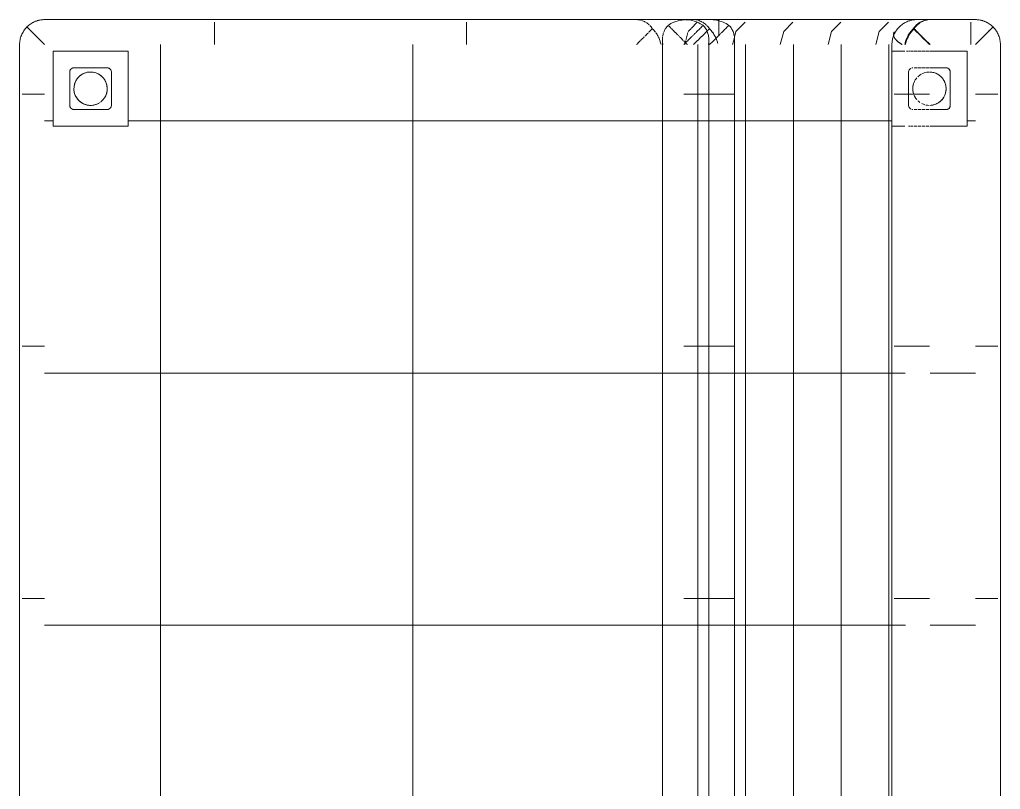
# Model space of a CAD drawing. Header units: inches. Extents: x 11834 to 13024, y -8101 to -6934.
# Drawn here: x 12360.22 to 12389.61, y -7332.76 to -7309.7 of the extents above; entities that cross this region are included whole.
import ezdxf

# ---------------------------------------------------------------- set-up
doc = ezdxf.new("R2010")
doc.units = ezdxf.units.IN
doc.header["$MEASUREMENT"] = 0
doc.layers.add('I-FURN', color=30, linetype='Continuous', lineweight=9)
pattern_1 = [(270, (7274.035, 12374.912), (7.554, 5e-16), []), (0, (7274.035, 12374.912), (0, 7.554), [])]

# ---------------------------------------------------------------- blocks, each defined once
blk = doc.blocks.new('FP_1_230-FIRST FLOOR POWER _ SIGNAL')
at = {"layer": 'I-FURN'}
for p, q in [((23.586, -11.443), (0.785, -11.443)), ((6.992, -11.802), (6.992, -11.511)), ((14.547, -11.802), (14.547, -11.511)), ((22.101, -11.802), (22.101, -11.511))]:
    blk.add_line(p, q, dxfattribs=at)
blk = doc.blocks.new('FP_1_231-FIRST FLOOR POWER _ SIGNAL')
at = {"layer": 'I-FURN'}
for p, q in [((6.992, -11.943), (6.992, -11.802)), ((6.992, -12.219), (6.992, -11.943)), ((14.547, -11.943), (14.547, -11.802)), ((14.547, -12.219), (14.547, -11.943)), ((22.101, -11.943), (22.101, -11.802)), ((22.101, -12.219), (22.101, -11.943)), ((6.992, -12.571), (6.992, -12.219)), ((14.547, -12.571), (14.547, -12.219)), ((22.101, -12.571), (22.101, -12.219))]:
    blk.add_line(p, q, dxfattribs=at)
blk = doc.blocks.new('FP_1_232-FIRST FLOOR POWER _ SIGNAL')
at = {"layer": 'I-FURN'}
for p, q in [((6.992, -14.333), (6.992, -13.943)), ((14.547, -14.333), (14.547, -13.943)), ((22.101, -14.333), (22.101, -13.943)), ((6.992, -14.618), (6.992, -14.333)), ((14.547, -14.618), (14.547, -14.333)), ((22.101, -14.618), (22.101, -14.333)), ((0.785, -14.693), (23.586, -14.693))]:
    blk.add_line(p, q, dxfattribs=at)
blk = doc.blocks.new('FP_1_233-FIRST FLOOR POWER _ SIGNAL')
at = {"layer": 'I-FURN'}
for p, q in [((23.586, -11.751), (23.593, -11.739)), ((23.593, -11.739), (23.6, -11.728)), ((23.6, -11.728), (23.607, -11.717)), ((23.607, -11.717), (23.613, -11.707)), ((23.613, -11.707), (23.62, -11.696)), ((23.62, -11.696), (23.627, -11.686)), ((23.627, -11.686), (23.634, -11.676)), ((23.634, -11.676), (23.641, -11.667)), ((23.641, -11.667), (23.648, -11.657)), ((23.648, -11.657), (23.655, -11.648)), ((23.655, -11.648), (23.662, -11.64)), ((23.662, -11.64), (23.668, -11.631)), ((23.668, -11.631), (23.675, -11.623)), ((23.675, -11.623), (23.682, -11.615)), ((23.682, -11.615), (23.689, -11.607)), ((23.689, -11.607), (23.696, -11.599)), ((23.696, -11.599), (23.703, -11.592)), ((23.703, -11.592), (23.709, -11.585)), ((23.709, -11.585), (23.716, -11.578)), ((23.716, -11.578), (23.723, -11.572)), ((23.723, -11.572), (23.73, -11.566)), ((23.73, -11.566), (23.736, -11.56)), ((23.736, -11.56), (23.743, -11.554)), ((23.743, -11.554), (23.75, -11.548)), ((23.75, -11.548), (23.757, -11.543)), ((23.757, -11.543), (23.763, -11.538)), ((23.763, -11.538), (23.77, -11.533)), ((23.77, -11.533), (23.777, -11.529)), ((23.777, -11.529), (23.783, -11.525)), ((23.783, -11.525), (23.79, -11.521)), ((23.79, -11.521), (23.797, -11.517)), ((23.797, -11.517), (23.803, -11.514)), ((23.803, -11.514), (23.81, -11.511)), ((23.81, -11.511), (23.817, -11.508)), ((23.817, -11.508), (23.823, -11.505)), ((23.823, -11.505), (23.83, -11.503)), ((23.83, -11.503), (23.836, -11.501)), ((23.836, -11.501), (23.843, -11.499)), ((23.843, -11.499), (23.849, -11.497)), ((23.849, -11.497), (23.856, -11.496)), ((23.856, -11.496), (23.862, -11.495)), ((23.862, -11.495), (23.869, -11.494)), ((23.869, -11.494), (23.875, -11.493)), ((23.875, -11.493), (23.881, -11.493)), ((23.881, -11.493), (23.888, -11.493)), ((23.888, -11.493), (23.894, -11.493)), ((23.894, -11.493), (23.9, -11.493)), ((23.9, -11.493), (23.907, -11.494)), ((23.907, -11.494), (23.913, -11.495)), ((23.913, -11.495), (23.919, -11.496)), ((23.919, -11.496), (23.925, -11.497)), ((23.925, -11.497), (23.932, -11.499)), ((23.932, -11.499), (23.938, -11.501)), ((23.938, -11.501), (23.944, -11.503)), ((23.944, -11.503), (23.95, -11.505)), ((23.95, -11.505), (23.956, -11.508)), ((23.956, -11.508), (23.962, -11.511)), ((23.962, -11.511), (23.968, -11.514))]:
    blk.add_line(p, q, dxfattribs=at)
at = {"layer": 'I-FURN', "flags": 128}
blk.add_lwpolyline([(23.586, -11.443), (23.616, -11.444), (23.646, -11.446), (23.676, -11.449), (23.705, -11.453), (23.735, -11.458), (23.764, -11.465), (23.793, -11.473), (23.822, -11.481), (23.85, -11.491), (23.878, -11.503), (23.905, -11.515), (23.932, -11.528), (23.959, -11.542), (23.984, -11.558), (24.009, -11.574), (24.034, -11.592), (24.058, -11.61), (24.08, -11.63), (24.103, -11.65), (24.124, -11.671), (24.144, -11.693), (24.164, -11.715), (24.183, -11.739), (24.2, -11.763), (24.217, -11.788), (24.233, -11.814), (24.247, -11.84), (24.261, -11.867), (24.274, -11.894), (24.285, -11.922), (24.295, -11.95), (24.304, -11.978), (24.312, -12.007), (24.319, -12.036), (24.325, -12.066), (24.33, -12.096), (24.333, -12.125), (24.335, -12.155), (24.336, -12.185), (24.336, -12.193)], dxfattribs=at)
blk = doc.blocks.new('FP_1_234-FIRST FLOOR POWER _ SIGNAL')
at = {"layer": 'I-FURN'}
for p, q in [((24.336, -13.943), (24.336, -12.571)), ((23.976, -13.809), (23.586, -13.809)), ((24.261, -13.809), (23.976, -13.809))]:
    blk.add_line(p, q, dxfattribs=at)
blk = doc.blocks.new('FP_1_244-FIRST FLOOR POWER _ SIGNAL')
at = {"layer": 'I-FURN'}
for p, q in [((23.586, 14.693), (0.785, 14.693)), ((6.992, 14.333), (6.992, 14.618)), ((14.547, 14.333), (14.547, 14.618)), ((22.101, 14.333), (22.101, 14.618)), ((6.992, 13.943), (6.992, 14.333)), ((14.547, 13.943), (14.547, 14.333)), ((22.101, 13.943), (22.101, 14.333))]:
    blk.add_line(p, q, dxfattribs=at)
blk = doc.blocks.new('FP_1_245-FIRST FLOOR POWER _ SIGNAL')
at = {"layer": 'I-FURN'}
for p, q in [((6.992, -6.313), (6.992, -5.981)), ((14.547, -6.313), (14.547, -5.981)), ((22.101, -6.313), (22.101, -5.981)), ((6.992, -6.582), (6.992, -6.313)), ((14.547, -6.582), (14.547, -6.313)), ((22.101, -6.582), (22.101, -6.313)), ((0.643, -6.731), (23.728, -6.731)), ((6.992, -6.736), (6.992, -6.582)), ((14.547, -6.736), (14.547, -6.582)), ((22.101, -6.736), (22.101, -6.582))]:
    blk.add_line(p, q, dxfattribs=at)
blk = doc.blocks.new('FP_1_247-FIRST FLOOR POWER _ SIGNAL')
at = {"layer": 'I-FURN'}
for p, q in [((24.336, -5.981), (24.336, 13.943)), ((23.976, 8.853), (23.586, 8.853)), ((24.261, 8.853), (23.976, 8.853)), ((23.976, 1.299), (23.586, 1.299)), ((24.261, 1.299), (23.976, 1.299)), ((24.155, -6.255), (23.872, -6.255)), ((24.328, -6.255), (24.155, -6.255))]:
    blk.add_line(p, q, dxfattribs=at)
blk = doc.blocks.new('FP_1_259-FIRST FLOOR POWER _ SIGNAL')
at = {"layer": 'I-FURN'}
blk.add_line((23.7, -4.567), (0.671, -4.567), dxfattribs=at)
blk = doc.blocks.new('FP_1_260-FIRST FLOOR POWER _ SIGNAL')
at = {"layer": 'I-FURN'}
for p, q in [((6.992, -14.333), (6.992, -13.943)), ((14.547, -14.027), (14.547, -13.943)), ((14.547, -14.333), (14.547, -14.053)), ((22.101, -14.053), (22.101, -13.943)), ((22.101, -14.21), (22.101, -14.083)), ((6.992, -14.474), (6.992, -14.352)), ((14.547, -14.613), (14.547, -14.352)), ((22.101, -14.333), (22.101, -14.22)), ((22.101, -14.463), (22.101, -14.352)), ((6.992, -14.572), (6.992, -14.502)), ((22.101, -14.564), (22.101, -14.474)), ((22.101, -14.618), (22.101, -14.572)), ((0.785, -14.693), (23.586, -14.693))]:
    blk.add_line(p, q, dxfattribs=at)
blk = doc.blocks.new('FP_1_263-FIRST FLOOR POWER _ SIGNAL')
at = {"layer": 'I-FURN'}
for p, q in [((23.586, -5.234), (23.695, -5.262)), ((23.711, -5.266), (23.827, -5.297)), ((23.834, -5.298), (23.946, -5.328)), ((23.976, -5.335), (24.059, -5.418)), ((24.066, -5.424), (24.162, -5.518)), ((24.167, -5.523), (24.256, -5.61)), ((24.336, -5.981), (24.336, -5.317)), ((24.336, -12.235), (24.336, -5.981)), ((23.586, -6.666), (23.689, -6.693)), ((23.695, -6.695), (23.805, -6.723)), ((23.805, -6.723), (23.976, -6.768)), ((23.976, -6.768), (24.261, -7.047)), ((23.586, -8.098), (23.976, -8.2)), ((23.976, -8.2), (24.261, -8.479)), ((23.586, -9.53), (23.976, -9.632)), ((23.976, -9.632), (24.261, -9.911)), ((23.586, -10.963), (23.976, -11.064)), ((23.976, -11.064), (24.261, -11.344)), ((24.336, -12.571), (24.336, -12.235))]:
    blk.add_line(p, q, dxfattribs=at)
blk = doc.blocks.new('FP_1_264-FIRST FLOOR POWER _ SIGNAL')
at = {"layer": 'I-FURN'}
for p, q in [((24.336, -13.943), (24.336, -12.587)), ((23.695, -13.809), (23.597, -13.809)), ((23.857, -13.809), (23.743, -13.809)), ((23.976, -13.809), (23.882, -13.809)), ((24.103, -13.809), (24.012, -13.809)), ((24.199, -13.809), (24.131, -13.809)), ((24.261, -13.809), (24.218, -13.809))]:
    blk.add_line(p, q, dxfattribs=at)
blk = doc.blocks.new('FP_1_265-FIRST FLOOR POWER _ SIGNAL')
at = {"layer": 'I-FURN'}
for p, q in [((6.992, -12.024), (6.992, -11.991)), ((14.547, -11.904), (14.547, -11.872)), ((14.547, -11.967), (14.547, -11.93)), ((14.547, -12.068), (14.547, -12.009)), ((22.101, -11.862), (22.101, -11.832)), ((22.101, -11.914), (22.101, -11.865)), ((22.101, -11.967), (22.101, -11.919)), ((22.101, -12.085), (22.101, -11.995)), ((6.992, -12.235), (6.992, -12.052)), ((6.992, -12.571), (6.992, -12.241)), ((14.547, -12.241), (14.547, -12.089)), ((14.547, -12.571), (14.547, -12.241)), ((22.101, -12.193), (22.101, -12.089)), ((22.101, -12.241), (22.101, -12.202)), ((22.101, -12.313), (22.101, -12.241)), ((22.101, -12.437), (22.101, -12.322)), ((22.101, -12.563), (22.101, -12.445))]:
    blk.add_line(p, q, dxfattribs=at)
blk = doc.blocks.new('FP_1_266-FIRST FLOOR POWER _ SIGNAL')
at = {"layer": 'I-FURN'}
for p, q in [((6.992, -5.541), (6.992, -5.209)), ((14.547, -5.541), (14.547, -5.209)), ((22.101, -5.541), (22.101, -5.209)), ((6.992, -5.81), (6.992, -5.541)), ((14.547, -5.81), (14.547, -5.541)), ((22.101, -5.81), (22.101, -5.541)), ((6.992, -5.964), (6.992, -5.81)), ((14.547, -5.964), (14.547, -5.81)), ((22.101, -5.964), (22.101, -5.81)), ((0.662, -5.959), (23.709, -5.959))]:
    blk.add_line(p, q, dxfattribs=at)
blk = doc.blocks.new('FP_1_267-FIRST FLOOR POWER _ SIGNAL')
at = {"layer": 'I-FURN'}
for p, q in [((23.586, 14.693), (0.785, 14.693)), ((6.992, 14.572), (6.992, 14.618)), ((6.992, 14.352), (6.992, 14.545)), ((14.547, 14.352), (14.547, 14.572)), ((22.101, 14.578), (22.101, 14.618)), ((22.101, 14.482), (22.101, 14.572)), ((22.101, 14.362), (22.101, 14.474)), ((6.992, 14.053), (6.992, 14.315)), ((14.547, 13.943), (14.547, 14.333)), ((22.101, 14.23), (22.101, 14.333)), ((22.101, 14.093), (22.101, 14.22)), ((6.992, 13.943), (6.992, 14.044)), ((22.101, 13.952), (22.101, 14.083))]:
    blk.add_line(p, q, dxfattribs=at)
blk = doc.blocks.new('FP_1_269-FIRST FLOOR POWER _ SIGNAL')
at = {"layer": 'I-FURN'}
for p, q in [((24.336, -5.209), (24.336, 13.943)), ((23.695, 8.853), (23.586, 8.853)), ((23.976, 8.853), (23.722, 8.853)), ((24.102, 8.853), (23.983, 8.853)), ((24.198, 8.853), (24.129, 8.853)), ((24.261, 8.853), (24.222, 8.853)), ((23.695, 1.299), (23.586, 1.299)), ((23.967, 1.299), (23.716, 1.299)), ((24.24, 1.299), (23.976, 1.299))]:
    blk.add_line(p, q, dxfattribs=at)
blk = doc.blocks.new('Kimball - Villa - Lounges Privacy Back Without Arms - K602FPB-V229-FIRST FLOOR POWER _ SIGNAL')
at = {"layer": 'I-FURN'}
h = blk.add_hatch(dxfattribs=at)
h.set_pattern_fill('FP1_12', color=256, style=0, pattern_type=2)
h.set_pattern_definition(pattern_1)
h.paths.add_polyline_path([(0.785, 13.943), (0.785, -4.567), (23.586, -4.567), (23.586, 13.943), (1.15, 13.943)], flags=0)
h.paths.add_polyline_path([(21.141, 11.443), (21.141, 13.693), (23.391, 13.693), (23.391, 11.443)], flags=0)
h = blk.add_hatch(dxfattribs=at)
h.set_pattern_fill('FP1_11', color=256, style=0, pattern_type=2)
h.set_pattern_definition([(270, (7274.035, 441.593), (7.554, 5e-16), []), (0, (7274.035, 441.593), (0, 1.432), [])])
h.paths.add_polyline_path([(0.785, -11.851), (21.141, -11.831), (21.141, -11.443), (23.391, -11.443), (23.391, -11.851), (23.586, -11.831), (23.586, -4.58), (0.785, -4.58), (0.785, -11.844)], flags=0)
h = blk.add_hatch(dxfattribs=at)
h.set_pattern_fill('FP1_12', color=256, style=0, pattern_type=2)
h.set_pattern_definition(pattern_1)
h.paths.add_polyline_path([(0.785, -13.943), (23.586, -13.943), (23.57, -12.587), (23.391, -12.587), (23.391, -13.693), (21.141, -13.693), (21.141, -12.587), (0.785, -12.587), (0.785, -13.189)], flags=0)
for p, q in [((23.391, 13.693), (21.141, 13.693)), ((21.141, 13.693), (21.141, 11.443)), ((21.141, 11.443), (21.141, 13.693)), ((21.141, 13.693), (23.391, 13.693)), ((23.391, 11.443), (23.391, 13.693)), ((23.391, 13.693), (23.391, 11.443)), ((21.641, 13.068), (21.641, 12.068)), ((21.641, 12.068), (21.641, 13.068)), ((22.766, 13.193), (21.766, 13.193)), ((21.766, 13.193), (22.766, 13.193)), ((22.891, 12.068), (22.891, 13.068)), ((22.891, 13.068), (22.891, 12.068)), ((21.766, 11.943), (22.766, 11.943)), ((22.766, 11.943), (21.766, 11.943)), ((21.141, 11.443), (23.391, 11.443)), ((23.391, 11.443), (21.141, 11.443)), ((23.391, -11.443), (21.141, -11.443)), ((21.141, -11.443), (21.141, -11.487)), ((21.141, -11.487), (21.141, -11.443)), ((21.141, -11.443), (23.391, -11.443)), ((23.391, -11.487), (23.391, -11.443)), ((23.391, -11.443), (23.391, -11.487)), ((21.141, -11.487), (21.141, -11.831)), ((21.141, -11.831), (21.141, -11.487)), ((23.391, -11.828), (23.391, -11.487)), ((23.391, -11.487), (23.391, -11.828)), ((21.141, -11.938), (21.141, -11.986)), ((21.141, -11.986), (21.141, -11.938)), ((21.141, -12.013), (21.141, -12.082)), ((21.141, -12.082), (21.141, -12.013)), ((22.766, -11.943), (21.766, -11.943)), ((21.766, -11.943), (22.766, -11.943)), ((23.391, -11.916), (23.391, -11.884)), ((23.391, -11.884), (23.391, -11.916)), ((23.391, -11.99), (23.391, -11.938)), ((23.391, -11.938), (23.391, -11.99)), ((23.391, -12.087), (23.391, -12.013)), ((23.391, -12.013), (23.391, -12.087)), ((21.141, -12.11), (21.141, -12.188)), ((21.141, -12.188), (21.141, -12.11)), ((21.141, -12.222), (21.141, -12.308)), ((21.141, -12.308), (21.141, -12.222)), ((21.141, -12.34), (21.141, -12.432)), ((21.141, -12.432), (21.141, -12.34)), ((21.641, -12.11), (21.641, -12.191)), ((21.641, -12.191), (21.641, -12.11)), ((21.641, -12.222), (21.641, -12.31)), ((21.641, -12.31), (21.641, -12.222)), ((21.641, -12.34), (21.641, -12.434)), ((21.641, -12.434), (21.641, -12.34)), ((22.891, -12.197), (22.891, -12.11)), ((22.891, -12.11), (22.891, -12.197)), ((22.891, -12.317), (22.891, -12.222)), ((22.891, -12.222), (22.891, -12.317)), ((22.891, -12.441), (22.891, -12.34)), ((22.891, -12.34), (22.891, -12.441)), ((23.391, -12.199), (23.391, -12.11)), ((23.391, -12.11), (23.391, -12.199)), ((23.391, -12.319), (23.391, -12.222)), ((23.391, -12.222), (23.391, -12.319)), ((23.391, -12.444), (23.391, -12.34)), ((23.391, -12.34), (23.391, -12.444)), ((21.141, -12.463), (21.141, -12.558)), ((21.141, -12.558), (21.141, -12.463)), ((21.141, -12.587), (21.141, -13.693)), ((21.141, -13.693), (21.141, -12.587)), ((21.641, -12.463), (21.641, -12.56)), ((21.641, -12.56), (21.641, -12.463)), ((21.641, -12.587), (21.641, -13.068)), ((21.641, -13.068), (21.641, -12.587)), ((22.891, -12.567), (22.891, -12.463)), ((22.891, -12.463), (22.891, -12.567)), ((22.891, -13.068), (22.891, -12.587)), ((22.891, -12.587), (22.891, -13.068)), ((23.391, -12.57), (23.391, -12.463)), ((23.391, -12.463), (23.391, -12.57)), ((23.391, -13.693), (23.391, -12.587)), ((23.391, -12.587), (23.391, -13.693)), ((21.766, -13.193), (22.766, -13.193)), ((22.766, -13.193), (21.766, -13.193)), ((21.141, -13.693), (23.391, -13.693)), ((23.391, -13.693), (21.141, -13.693))]:
    blk.add_line(p, q, dxfattribs=at)
for centre, radius, start, end in [((21.766, 13.068), 0.125, 150, 180), ((21.766, 13.068), 0.125, 150, 180), ((21.766, 13.068), 0.125, 120, 150), ((21.766, 13.068), 0.125, 120, 150), ((21.766, 13.068), 0.125, 90, 120), ((21.766, 13.068), 0.125, 105, 120), ((21.766, 13.068), 0.125, 90, 105), ((22.266, 12.568), 0.5, 0, 165), ((22.266, 12.568), 0.5, 120, 135), ((22.266, 12.568), 0.5, 45, 120), ((22.766, 13.068), 0.125, 45, 90), ((22.766, 13.068), 0.125, 75, 90), ((22.766, 13.068), 0.125, 60, 75), ((22.766, 13.068), 0.125, 30, 60), ((22.766, 13.068), 0.125, 15, 45), ((22.766, 13.068), 0.125, 15, 30), ((22.766, 13.068), 0.125, 0, 15), ((22.766, 13.068), 0.125, 0, 15), ((22.266, 12.568), 0.5, 135, 180), ((22.266, 12.568), 0.5, 165, 180), ((22.266, 12.568), 0.5, 0, 45), ((22.266, 12.568), 0.5, 180, 195), ((22.266, 12.568), 0.5, 180, 214.7548), ((22.266, 12.568), 0.5, 195, 214.7548), ((22.266, 12.568), 0.5, 218.6533, 360), ((22.266, 12.568), 0.5, 330, 0), ((21.766, 12.068), 0.125, 180, 195), ((21.766, 12.068), 0.125, 180, 195), ((22.266, 12.568), 0.5, 218.6533, 255), ((22.266, 12.568), 0.5, 255, 330), ((22.766, 12.068), 0.125, 345, 0), ((22.766, 12.068), 0.125, 345, 0), ((21.766, 12.068), 0.125, 195, 210), ((21.766, 12.068), 0.125, 195, 225), ((21.766, 12.068), 0.125, 210, 270), ((21.766, 12.068), 0.125, 225, 270), ((22.766, 12.068), 0.125, 270, 300), ((22.766, 12.068), 0.125, 270, 285), ((22.766, 12.068), 0.125, 285, 300), ((22.766, 12.068), 0.125, 300, 345), ((22.766, 12.068), 0.125, 300, 330), ((22.766, 12.068), 0.125, 330, 345), ((21.766, -12.068), 0.125, 165, 180), ((21.766, -12.068), 0.125, 165, 180), ((21.766, -12.068), 0.125, 120, 150), ((21.766, -12.068), 0.125, 135, 150), ((21.766, -12.068), 0.125, 120, 135), ((21.766, -12.068), 0.125, 90, 120), ((21.766, -12.068), 0.125, 105, 120), ((21.766, -12.068), 0.125, 90, 105), ((22.766, -12.068), 0.125, 30, 90), ((22.766, -12.068), 0.125, 75, 90), ((22.766, -12.068), 0.125, 60, 75), ((22.766, -12.068), 0.125, 45, 60), ((22.766, -12.068), 0.125, 30, 45), ((22.766, -12.068), 0.125, 0, 15), ((22.766, -12.068), 0.125, 0, 15), ((22.266, -12.568), 0.5, 152.727, 164.5179), ((22.266, -12.568), 0.5, 152.727, 164.5179), ((22.266, -12.568), 0.5, 135.9782, 145.2452), ((22.266, -12.568), 0.5, 135.9782, 145.2452), ((22.266, -12.568), 0.5, 112.2486, 130.7237), ((22.266, -12.568), 0.5, 120, 130.7237), ((22.266, -12.568), 0.5, 112.2486, 120), ((22.266, -12.568), 0.5, 106.0383, 109.8414), ((22.266, -12.568), 0.5, 106.0383, 109.8414), ((22.266, -12.568), 0.5, 90, 104.3439), ((22.266, -12.568), 0.5, 75.1726, 104.3439), ((22.266, -12.568), 0.5, 75.1726, 90), ((22.266, -12.568), 0.5, 69.7423, 73.9617), ((22.266, -12.568), 0.5, 69.7423, 73.9617), ((22.266, -12.568), 0.5, 48.6886, 67.7514), ((22.266, -12.568), 0.5, 48.6886, 67.7514), ((22.266, -12.568), 0.5, 30.3716, 44.0218), ((22.266, -12.568), 0.5, 30.3716, 44.0218), ((22.266, -12.568), 0.5, 15, 27.273), ((22.266, -12.568), 0.5, 15, 27.273), ((22.266, -12.568), 0.5, 167.7594, 179.1386), ((22.266, -12.568), 0.5, 167.7594, 179.1386), ((22.266, -12.568), 0.5, 182.1553, 195), ((22.266, -12.568), 0.5, 182.1553, 225), ((22.266, -12.568), 0.5, 345, 357.8447), ((22.266, -12.568), 0.5, 345, 357.8447), ((22.266, -12.568), 0.5, 0.2276, 12.2406), ((22.266, -12.568), 0.5, 0.2276, 12.2406), ((22.266, -12.568), 0.5, 195, 210), ((22.266, -12.568), 0.5, 210, 225), ((22.266, -12.568), 0.5, 225, 240), ((22.266, -12.568), 0.5, 225, 255), ((22.266, -12.568), 0.5, 300, 330), ((22.266, -12.568), 0.5, 300, 315), ((22.266, -12.568), 0.5, 315, 330), ((22.266, -12.568), 0.5, 330, 345), ((22.266, -12.568), 0.5, 330, 345), ((21.766, -13.068), 0.125, 180, 240), ((21.766, -13.068), 0.125, 180, 195), ((21.766, -13.068), 0.125, 195, 210), ((21.766, -13.068), 0.125, 210, 225), ((21.766, -13.068), 0.125, 225, 240), ((21.766, -13.068), 0.125, 240, 270), ((21.766, -13.068), 0.125, 240, 255), ((21.766, -13.068), 0.125, 255, 270), ((22.266, -12.568), 0.5, 240, 270), ((22.266, -12.568), 0.5, 255, 300), ((22.266, -12.568), 0.5, 270, 285), ((22.266, -12.568), 0.5, 285, 300), ((22.766, -13.068), 0.125, 270, 285), ((22.766, -13.068), 0.125, 270, 285), ((22.766, -13.068), 0.125, 285, 0), ((22.766, -13.068), 0.125, 285, 330), ((22.766, -13.068), 0.125, 330, 345), ((22.766, -13.068), 0.125, 345, 0)]:
    blk.add_arc(centre, radius, start, end, dxfattribs=at)
for points, knots in [([(24.116, 14.474), (24.077, 14.512), (24.017, 14.561), (23.93, 14.611), (23.841, 14.652), (23.726, 14.685), (23.633, 14.693), (23.586, 14.693)], [0, 0, 0, 0, 0.25, 0.375, 0.5, 0.75, 1, 1, 1, 1]), ([(23.586, 14.693), (23.633, 14.693), (23.726, 14.685), (23.841, 14.652), (23.93, 14.611), (24.017, 14.561), (24.077, 14.512), (24.116, 14.474)], [0, 0, 0, 0, 0.25, 0.5, 0.625, 0.75, 1, 1, 1, 1]), ([(24.116, 14.474), (24.077, 14.512), (24.017, 14.561), (23.93, 14.611), (23.841, 14.652), (23.726, 14.685), (23.633, 14.693), (23.586, 14.693)], [0, 0, 0, 0, 0.25, 0.375, 0.5, 0.75, 1, 1, 1, 1]), ([(23.586, 13.943), (23.633, 13.99), (23.726, 14.084), (23.841, 14.198), (23.93, 14.287), (24.017, 14.374), (24.077, 14.436), (24.116, 14.474)], [0, 0, 0, 0, 0.25, 0.5, 0.625, 0.75, 1, 1, 1, 1]), ([(24.116, 14.474), (24.077, 14.436), (24.017, 14.374), (23.93, 14.287), (23.841, 14.198), (23.726, 14.084), (23.633, 13.99), (23.586, 13.943)], [0, 0, 0, 0, 0.25, 0.375, 0.5, 0.75, 1, 1, 1, 1]), ([(23.586, 13.943), (23.633, 13.99), (23.726, 14.084), (23.841, 14.198), (23.93, 14.287), (24.017, 14.374), (24.077, 14.436), (24.116, 14.474)], [0, 0, 0, 0, 0.25, 0.5, 0.625, 0.75, 1, 1, 1, 1]), ([(24.116, 14.474), (24.077, 14.436), (24.017, 14.374), (23.93, 14.287), (23.841, 14.198), (23.726, 14.084), (23.633, 13.99), (23.586, 13.943)], [0, 0, 0, 0, 0.25, 0.375, 0.5, 0.75, 1, 1, 1, 1]), ([(23.863, 14.64), (23.885, 14.631), (23.93, 14.611), (24.017, 14.561), (24.077, 14.512), (24.116, 14.474)], [0.5, 0.5, 0.5, 0.5, 0.625, 0.75, 1, 1, 1, 1]), ([(23.835, -4.575), (23.854, -4.578), (23.891, -4.585), (23.926, -4.596), (23.943, -4.602)], [0.4041826, 0.4041826, 0.4041826, 0.4041826, 0.5, 0.5874324, 0.5874324, 0.5874324, 0.5874324]), ([(23.945, -4.958), (23.928, -4.975), (23.891, -5.012), (23.854, -5.049), (23.834, -5.069)], [0.4100056, 0.4100056, 0.4100056, 0.4100056, 0.5, 0.5970668, 0.5970668, 0.5970668, 0.5970668]), ([(23.948, -5.57), (23.929, -5.552), (23.892, -5.514), (23.853, -5.476), (23.833, -5.456)], [0.4055908, 0.4055908, 0.4055908, 0.4055908, 0.5, 0.5980478, 0.5980478, 0.5980478, 0.5980478]), ([(24.164, -6.559), (24.132, -6.528), (24.065, -6.46), (23.971, -6.366), (23.892, -6.287), (23.812, -6.208), (23.71, -6.105), (23.628, -6.022), (23.586, -5.981)], [0, 0, 0, 0, 0.2, 0.4, 0.5, 0.6, 0.8, 1, 1, 1, 1]), ([(23.832, -6.147), (23.792, -6.169), (23.72, -6.201), (23.648, -6.22), (23.617, -6.227)], [0.5015584, 0.5015584, 0.5015584, 0.5015584, 0.75, 0.9370637, 0.9370637, 0.9370637, 0.9370637]), ([(23.833, -5.951), (23.853, -5.948), (23.892, -5.94), (23.93, -5.928), (23.949, -5.922)], [0.4007, 0.4007, 0.4007, 0.4007, 0.5, 0.5969421, 0.5969421, 0.5969421, 0.5969421]), ([(23.71, -6.731), (23.751, -6.732), (23.812, -6.728), (23.892, -6.712), (23.971, -6.689), (24.065, -6.644), (24.132, -6.591), (24.164, -6.559)], [0.2, 0.2, 0.2, 0.2, 0.4, 0.5, 0.6, 0.8, 1, 1, 1, 1]), ([(23.632, -11.861), (23.658, -11.867), (23.709, -11.882), (23.758, -11.903), (23.782, -11.914)], [-0.9076135, -0.9076135, -0.9076135, -0.9076135, -0.75, -0.6030999, -0.6030999, -0.6030999, -0.6030999]), ([(23.783, -11.914), (23.799, -11.921), (23.845, -11.944), (23.89, -11.969), (23.917, -11.988)], [-0.6024272, -0.6024272, -0.6024272, -0.6024272, -0.5, -0.3237054, -0.3237054, -0.3237054, -0.3237054]), ([(23.917, -11.989), (23.929, -11.997), (23.971, -12.026), (24.011, -12.061), (24.04, -12.088)], [-0.3232326, -0.3232326, -0.3232326, -0.3232326, -0.25, -0.0537941, -0.0537941, -0.0537941, -0.0537941]), ([(24.245, -12.292), (24.252, -12.302), (24.272, -12.335), (24.29, -12.369), (24.3, -12.393)], [-0.5643678, -0.5643678, -0.5643678, -0.5643678, -0.5, -0.360618, -0.360618, -0.360618, -0.360618]), ([(24.299, -12.396), (24.306, -12.414), (24.32, -12.451), (24.325, -12.49), (24.327, -12.509)], [-0.3569606, -0.3569606, -0.3569606, -0.3569606, -0.25, -0.1435669, -0.1435669, -0.1435669, -0.1435669]), ([(23.586, -13.943), (23.633, -13.99), (23.726, -14.084), (23.841, -14.198), (23.93, -14.287), (24.017, -14.374), (24.077, -14.436), (24.116, -14.474)], [0, 0, 0, 0, 0.25, 0.5, 0.625, 0.75, 1, 1, 1, 1]), ([(24.116, -14.474), (24.077, -14.436), (24.017, -14.374), (23.93, -14.287), (23.841, -14.198), (23.726, -14.084), (23.633, -13.99), (23.586, -13.943)], [0, 0, 0, 0, 0.25, 0.375, 0.5, 0.75, 1, 1, 1, 1]), ([(23.586, -13.943), (23.633, -13.99), (23.726, -14.084), (23.841, -14.198), (23.93, -14.287), (23.973, -14.331), (23.995, -14.352)], [0, 0, 0, 0, 0.25, 0.5, 0.625, 0.75, 0.75, 0.75, 0.75]), ([(24.116, -14.474), (24.077, -14.436), (24.017, -14.374), (23.93, -14.287), (23.841, -14.198), (23.726, -14.084), (23.633, -13.99), (23.586, -13.943)], [0, 0, 0, 0, 0.25, 0.375, 0.5, 0.75, 1, 1, 1, 1]), ([(24.116, -14.474), (24.077, -14.512), (24.017, -14.561), (23.93, -14.611), (23.841, -14.652), (23.726, -14.685), (23.633, -14.693), (23.586, -14.693)], [0, 0, 0, 0, 0.25, 0.375, 0.5, 0.75, 1, 1, 1, 1]), ([(23.586, -14.693), (23.633, -14.693), (23.726, -14.685), (23.841, -14.652), (23.93, -14.611), (24.017, -14.561), (24.077, -14.512), (24.116, -14.474)], [0, 0, 0, 0, 0.25, 0.5, 0.625, 0.75, 1, 1, 1, 1]), ([(24.116, -14.474), (24.077, -14.512), (24.017, -14.561), (23.93, -14.611), (23.841, -14.652), (23.726, -14.685), (23.633, -14.693), (23.586, -14.693)], [0, 0, 0, 0, 0.25, 0.375, 0.5, 0.75, 1, 1, 1, 1]), ([(23.586, -14.693), (23.633, -14.693), (23.726, -14.685), (23.841, -14.652), (23.93, -14.611), (24.017, -14.561), (24.077, -14.512), (24.116, -14.474)], [0, 0, 0, 0, 0.25, 0.5, 0.625, 0.75, 1, 1, 1, 1])]:
    blk.add_open_spline(points, degree=3, knots=knots, dxfattribs=at)
for points in [[(23.586, 14.693), (23.633, 14.693), (23.726, 14.685), (23.818, 14.658), (23.863, 14.64)], [(24.213, 14.355), (24.185, 14.397), (24.152, 14.437), (24.116, 14.474)], [(24.116, 14.474), (24.151, 14.438), (24.214, 14.363), (24.283, 14.232), (24.326, 14.091), (24.336, 13.993), (24.336, 13.943)], [(24.116, 14.474), (24.152, 14.436), (24.185, 14.397), (24.213, 14.354)], [(24.116, 14.474), (24.151, 14.439), (24.214, 14.363), (24.283, 14.232), (24.326, 14.091), (24.336, 13.993), (24.336, 13.943)], [(24.251, 14.29), (24.246, 14.299), (24.241, 14.309), (24.235, 14.318)], [(24.235, 14.318), (24.241, 14.309), (24.246, 14.299), (24.252, 14.29)], [(24.251, 14.29), (24.264, 14.266), (24.276, 14.241), (24.286, 14.216)], [(24.285, 14.216), (24.275, 14.241), (24.265, 14.266), (24.252, 14.29)], [(24.301, 14.169), (24.296, 14.185), (24.291, 14.201), (24.285, 14.216)], [(24.285, 14.216), (24.291, 14.2), (24.297, 14.185), (24.302, 14.169)], [(24.301, 14.169), (24.305, 14.158), (24.308, 14.148), (24.31, 14.137)], [(24.31, 14.137), (24.308, 14.148), (24.305, 14.159), (24.302, 14.169)], [(24.315, 14.119), (24.32, 14.097), (24.323, 14.076), (24.325, 14.054)], [(24.328, 14.054), (24.324, 14.076), (24.32, 14.097), (24.315, 14.118)], [(24.336, 13.943), (24.336, 13.98), (24.333, 14.017), (24.328, 14.054)], [(24.328, 14.054), (24.333, 14.018), (24.336, 13.981), (24.336, 13.943)], [(23.586, -3.789), (23.623, -3.826), (23.66, -3.863), (23.696, -3.899)], [(24.336, -3.801), (24.335, -3.842), (24.329, -3.884), (24.318, -3.924)], [(23.712, -3.915), (23.748, -3.951), (23.785, -3.988), (23.821, -4.024)], [(23.836, -4.039), (23.872, -4.075), (23.908, -4.111), (23.942, -4.145)], [(24.254, -4.07), (24.233, -4.105), (24.209, -4.139), (24.178, -4.169)], [(24.314, -3.939), (24.302, -3.978), (24.284, -4.016), (24.264, -4.053)], [(23.943, -4.369), (23.908, -4.395), (23.871, -4.416), (23.835, -4.436)], [(24.056, -4.274), (24.023, -4.305), (23.99, -4.334), (23.955, -4.36)], [(23.956, -4.159), (23.99, -4.193), (24.023, -4.227), (24.056, -4.259)], [(24.161, -4.187), (24.133, -4.214), (24.102, -4.239), (24.069, -4.263)], [(23.7, -4.495), (23.662, -4.508), (23.624, -4.518), (23.586, -4.525)], [(23.586, -4.58), (23.624, -4.573), (23.663, -4.569), (23.701, -4.567)], [(23.71, -4.567), (23.748, -4.566), (23.786, -4.568), (23.824, -4.573)], [(23.823, -4.443), (23.786, -4.462), (23.749, -4.479), (23.711, -4.491)], [(23.955, -4.606), (23.99, -4.618), (24.025, -4.633), (24.057, -4.654)], [(24.068, -4.661), (24.1, -4.682), (24.131, -4.707), (24.16, -4.735)], [(24.058, -4.845), (24.025, -4.878), (23.99, -4.913), (23.954, -4.949)], [(24.16, -4.742), (24.131, -4.771), (24.1, -4.803), (24.067, -4.835)], [(24.255, -4.906), (24.231, -4.849), (24.202, -4.795), (24.169, -4.745)], [(24.315, -5.102), (24.302, -5.039), (24.286, -4.975), (24.26, -4.918)], [(23.699, -5.204), (23.662, -5.241), (23.624, -5.279), (23.586, -5.317)], [(23.705, -5.328), (23.666, -5.288), (23.626, -5.248), (23.586, -5.209)], [(23.824, -5.079), (23.787, -5.116), (23.749, -5.154), (23.711, -5.192)], [(24.335, -5.262), (24.332, -5.212), (24.325, -5.162), (24.317, -5.112)], [(24.317, -5.414), (24.329, -5.349), (24.335, -5.283), (24.336, -5.215)], [(24.336, -5.312), (24.336, -5.295), (24.335, -5.279), (24.334, -5.262)], [(23.586, -5.498), (23.627, -5.539), (23.667, -5.579), (23.707, -5.619)], [(23.828, -5.451), (23.789, -5.412), (23.75, -5.373), (23.711, -5.333)], [(24.06, -5.683), (24.026, -5.649), (23.99, -5.612), (23.953, -5.575)], [(24.259, -5.61), (24.283, -5.55), (24.305, -5.487), (24.315, -5.421)], [(24.336, -5.501), (24.336, -5.546), (24.33, -5.591), (24.318, -5.634)], [(23.71, -5.623), (23.75, -5.663), (23.79, -5.703), (23.83, -5.742)], [(23.833, -5.745), (23.872, -5.785), (23.912, -5.824), (23.949, -5.861)], [(23.952, -5.864), (23.99, -5.902), (24.026, -5.939), (24.061, -5.974)], [(23.952, -5.921), (23.989, -5.907), (24.027, -5.892), (24.061, -5.869)], [(24.064, -5.866), (24.099, -5.845), (24.132, -5.819), (24.163, -5.789)], [(24.163, -5.785), (24.132, -5.755), (24.099, -5.722), (24.065, -5.688)], [(24.166, -5.784), (24.201, -5.731), (24.23, -5.675), (24.256, -5.616)], [(24.258, -5.773), (24.236, -5.81), (24.211, -5.847), (24.178, -5.878)], [(24.316, -5.64), (24.304, -5.682), (24.285, -5.722), (24.264, -5.762)], [(23.586, -5.945), (23.603, -5.948), (23.621, -5.951), (23.638, -5.953)], [(23.649, -5.954), (23.669, -5.957), (23.689, -5.958), (23.709, -5.958)], [(23.71, -5.958), (23.751, -5.959), (23.791, -5.957), (23.831, -5.951)], [(23.95, -6.073), (23.912, -6.101), (23.872, -6.125), (23.833, -6.147)], [(24.061, -5.978), (24.026, -6.013), (23.989, -6.044), (23.951, -6.072)], [(24.164, -5.892), (24.134, -5.922), (24.101, -5.95), (24.064, -5.975)], [(24.336, -5.981), (24.336, -6.051), (24.323, -6.19), (24.264, -6.388), (24.201, -6.506), (24.164, -6.559)], [(23.586, -6.717), (23.603, -6.721), (23.621, -6.723), (23.638, -6.726)], [(23.649, -6.727), (23.67, -6.729), (23.69, -6.73), (23.71, -6.731)], [(24.068, -12.089), (24.031, -12.053), (23.956, -11.987), (23.836, -11.912), (23.712, -11.859), (23.628, -11.838), (23.586, -11.831)], [(23.586, -11.831), (23.628, -11.838), (23.712, -11.859), (23.836, -11.912), (23.956, -11.987), (24.031, -12.053), (24.068, -12.089)], [(23.586, -11.851), (23.601, -11.853), (23.616, -11.857), (23.631, -11.861)], [(23.586, -12.571), (23.628, -12.529), (23.712, -12.445), (23.836, -12.321), (23.956, -12.201), (24.031, -12.125), (24.068, -12.089)], [(24.068, -12.089), (24.031, -12.125), (23.956, -12.201), (23.836, -12.321), (23.712, -12.445), (23.628, -12.529), (23.586, -12.571)], [(23.833, -12.34), (23.793, -12.38), (23.752, -12.421), (23.712, -12.461)], [(23.951, -12.222), (23.914, -12.259), (23.875, -12.298), (23.835, -12.337)], [(24.063, -12.11), (24.028, -12.144), (23.993, -12.18), (23.955, -12.217)], [(24.068, -12.089), (24.105, -12.115), (24.137, -12.142), (24.166, -12.172)], [(24.068, -12.089), (24.105, -12.115), (24.17, -12.17), (24.245, -12.263), (24.298, -12.363), (24.329, -12.466), (24.336, -12.536), (24.336, -12.571)], [(24.069, -12.113), (24.105, -12.139), (24.138, -12.166), (24.167, -12.196)], [(24.166, -12.172), (24.195, -12.201), (24.221, -12.232), (24.242, -12.264)], [(24.178, -12.207), (24.203, -12.233), (24.224, -12.261), (24.244, -12.29)], [(24.242, -12.264), (24.263, -12.297), (24.28, -12.33), (24.294, -12.363)], [(23.71, -12.463), (23.669, -12.504), (23.628, -12.546), (23.586, -12.587)], [(24.294, -12.363), (24.308, -12.397), (24.32, -12.431), (24.326, -12.466)], [(24.326, -12.466), (24.333, -12.501), (24.336, -12.536), (24.336, -12.571)], [(24.33, -12.512), (24.334, -12.536), (24.336, -12.562), (24.336, -12.587)], [(24.336, -13.943), (24.336, -13.993), (24.326, -14.091), (24.283, -14.232), (24.214, -14.363), (24.151, -14.438), (24.116, -14.474)], [(24.315, -14.118), (24.32, -14.098), (24.323, -14.078), (24.325, -14.058)], [(24.327, -14.058), (24.324, -14.078), (24.32, -14.098), (24.315, -14.118)], [(24.327, -14.059), (24.324, -14.079), (24.32, -14.099), (24.315, -14.118)], [(24.328, -14.053), (24.333, -14.017), (24.336, -13.98), (24.336, -13.943)], [(24.336, -13.943), (24.336, -13.981), (24.333, -14.018), (24.328, -14.054)], [(24.336, -13.943), (24.336, -13.98), (24.333, -14.017), (24.328, -14.053)], [(23.995, -14.352), (24.037, -14.395), (24.077, -14.436), (24.116, -14.474)], [(24.116, -14.474), (24.152, -14.438), (24.185, -14.398), (24.213, -14.355)], [(24.213, -14.355), (24.185, -14.397), (24.152, -14.437), (24.116, -14.474)], [(24.213, -14.355), (24.185, -14.398), (24.152, -14.438), (24.116, -14.474)], [(24.235, -14.318), (24.241, -14.309), (24.246, -14.299), (24.252, -14.29)], [(24.251, -14.29), (24.246, -14.299), (24.241, -14.309), (24.235, -14.318)], [(24.251, -14.29), (24.246, -14.299), (24.241, -14.309), (24.235, -14.318)], [(24.251, -14.29), (24.264, -14.266), (24.276, -14.242), (24.286, -14.217)], [(24.284, -14.217), (24.275, -14.242), (24.264, -14.267), (24.252, -14.29)], [(24.284, -14.217), (24.275, -14.242), (24.264, -14.267), (24.252, -14.29)], [(24.285, -14.216), (24.291, -14.2), (24.297, -14.185), (24.302, -14.169)], [(24.301, -14.169), (24.296, -14.185), (24.291, -14.2), (24.286, -14.216)], [(24.301, -14.169), (24.296, -14.185), (24.291, -14.2), (24.286, -14.216)], [(24.301, -14.169), (24.305, -14.158), (24.308, -14.148), (24.31, -14.137)], [(24.31, -14.137), (24.308, -14.148), (24.305, -14.159), (24.302, -14.169)], [(24.31, -14.137), (24.308, -14.148), (24.305, -14.159), (24.302, -14.169)]]:
    blk.add_open_spline(points, degree=3, dxfattribs=at)
for name in ['FP_1_244-FIRST FLOOR POWER _ SIGNAL', 'FP_1_267-FIRST FLOOR POWER _ SIGNAL', 'FP_1_247-FIRST FLOOR POWER _ SIGNAL', 'FP_1_269-FIRST FLOOR POWER _ SIGNAL', 'FP_1_259-FIRST FLOOR POWER _ SIGNAL', 'FP_1_266-FIRST FLOOR POWER _ SIGNAL', 'FP_1_263-FIRST FLOOR POWER _ SIGNAL', 'FP_1_245-FIRST FLOOR POWER _ SIGNAL', 'FP_1_230-FIRST FLOOR POWER _ SIGNAL', 'FP_1_233-FIRST FLOOR POWER _ SIGNAL', 'FP_1_231-FIRST FLOOR POWER _ SIGNAL', 'FP_1_265-FIRST FLOOR POWER _ SIGNAL', 'FP_1_234-FIRST FLOOR POWER _ SIGNAL', 'FP_1_264-FIRST FLOOR POWER _ SIGNAL', 'FP_1_232-FIRST FLOOR POWER _ SIGNAL', 'FP_1_260-FIRST FLOOR POWER _ SIGNAL']:
    blk.add_blockref(name, (0, 0), dxfattribs=at)

msp = doc.modelspace()

# ---------------------------------------------------------------- block references
at = {"layer": 'I-FURN', "rotation": 89.99999999999928}
msp.add_blockref('Kimball - Villa - Lounges Privacy Back Without Arms - K602FPB-V229-FIRST FLOOR POWER _ SIGNAL', (12374.912, -7334.035), dxfattribs=at)

doc.saveas('drawing.dxf')
